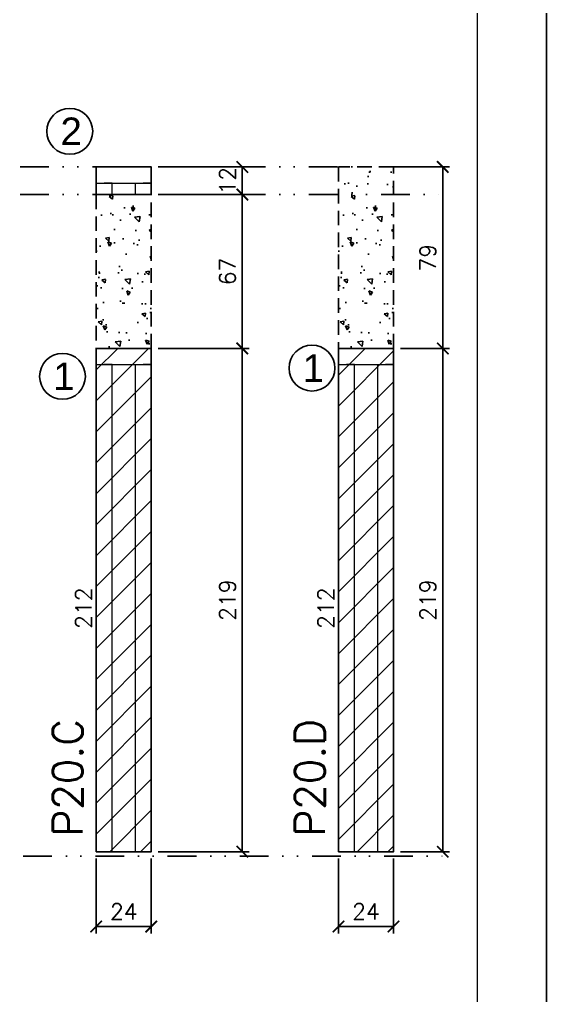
# Model space of a CAD drawing. Extents: x -23436 to 4767, y -3862 to 10024.
# Drawn here: x -16251 to -16021.4, y 2056.6 to 2481.3 of the extents above; entities that cross this region are included whole.
import ezdxf
from ezdxf.enums import TextEntityAlignment as Align

# ---------------------------------------------------------------- set-up
doc = ezdxf.new("R2010")
doc.units = 0
doc.header["$PDMODE"] = 2
doc.header["$PDSIZE"] = 10
doc.linetypes.add('DIVIDE2', pattern=[0.625, 0.25, -0.125, 0, -0.125, 0, -0.125])
doc.linetypes.add('HIDDEN', pattern=[9.525, 6.35, -3.175])
doc.layers.get('0').update_dxf_attribs({"lineweight": 13})
doc.layers.get('Defpoints').update_dxf_attribs({"lineweight": 13})
for name, color, linetype in [('Concreto', 250, 'HIDDEN'), ('Cota Sarrafo', 180, 'Continuous'), ('MB Logo', 254, 'Continuous'), ('Nível', 160, 'Continuous'), ('Painéis', 30, 'Continuous'), ('Reaproveitamento', 252, 'Continuous'), ('Romaneio', 10, 'Continuous')]:
    doc.layers.add(name, color=color, linetype=linetype)
for name, color, linetype, lineweight in [('cotas', 4, 'Continuous', 13), ('FOLHA MB', 7, 'Continuous', 13), ('Texto Seção', 7, 'Continuous', 15)]:
    doc.layers.add(name, color=color, linetype=linetype, lineweight=lineweight)
doc.layers.add('Laje_Perimetro', color=7, linetype='Continuous', plot=False)
doc.styles.add('ARIAL', font='arial.ttf', dxfattribs={"oblique": 15, "height": 25})
doc.styles.add('REGUA-120', font='ROMANS.shx', dxfattribs={"height": 15})
doc.styles.add('ROMANS', font='romans.shx')
doc.dimstyles.new('PAINEL', dxfattribs={"dimtxt": 7, "dimasz": 5, "dimexe": 3, "dimexo": 3, "dimgap": 3, "dimtad": 1, "dimdec": 1, "dimzin": 12, "dimdsep": 46, "dimtxsty": 'ROMANS', "dimblk": 'ARCHTICK', "dimcen": 0, "dimclrd": 4, "dimclre": 4, "dimclrt": 1, "dimadec": 1, "dimazin": 3, "dimtfac": 1, "dimtdec": 1, "dimtmove": 0, "dimatfit": 3, "dimldrblk": 'OBLIQUE', "dimfxl": 0, "dimtolj": 1, "dimtzin": 12, "dimarcsym": 0})
doc.dimstyles.new('projeto2', dxfattribs={"dimtxt": 7, "dimasz": 5, "dimexe": 1.25, "dimexo": 2.5, "dimgap": 2, "dimtad": 1, "dimdec": 1, "dimdsep": 46, "dimtxsty": 'ROMANS', "dimblk": 'OBLIQUE', "dimcen": 10, "dimdle": 1, "dimse1": 1, "dimse2": 1, "dimsd1": 1, "dimsd2": 1, "dimclrd": 256, "dimclre": 256, "dimclrt": 1, "dimadec": 0, "dimazin": 0, "dimtfac": 1, "dimtdec": 1, "dimtmove": 0, "dimatfit": 3, "dimldrblk": 'OBLIQUE', "dimfxl": 0, "dimlwd": -1, "dimlwe": -1, "dimarcsym": 0})
pattern_1 = [(45, (-11602.353, -20.193), (-6.735192, 6.735192), [])]

# ---------------------------------------------------------------- blocks, each defined once
blk = doc.blocks.new('A$C169d8357')
at = {"layer": 'FOLHA MB', "color": 1}
for points in [[(0, 1199.94), (0, 149.94), (1485.02, 149.94), (1485.02, 1199.94)], [(70, 1169.94), (70, 179.94), (1455.02, 179.94), (1455.02, 1169.94)]]:
    blk.add_lwpolyline(points, close=True, dxfattribs=at)
blk = doc.blocks.new('_ArchTick')
at = {"color": 0, "linetype": 'ByBlock', "const_width": 0.15}
blk.add_lwpolyline([(-0.5, -0.5), (0.5, 0.5)], dxfattribs=at)
blk = doc.blocks.new('*D4224')
at = {"layer": 'cotas', "color": 4, "lineweight": -2, "transparency": 16777216}
for p, q in [((-16217.55, 2116.15), (-16217.55, 2083.6)), ((-16193.55, 2116.15), (-16193.55, 2083.6)), ((-16217.55, 2086.6), (-16193.55, 2086.6))]:
    blk.add_line(p, q, dxfattribs=at)
at = {"layer": 'Defpoints', "color": 0, "transparency": 16777216}
for p in [(-16217.55, 2119.15), (-16193.55, 2119.15), (-16193.55, 2086.6)]:
    blk.add_point(p, dxfattribs=at)
at = {"layer": 'cotas', "color": 4, "lineweight": -2, "transparency": 16777216, "xscale": 5, "yscale": 5, "zscale": 5, "rotation": 180}
blk.add_blockref('_ArchTick', (-16217.55, 2086.6), dxfattribs=at)
at = {"layer": 'cotas', "color": 4, "lineweight": -2, "transparency": 16777216, "xscale": 5, "yscale": 5, "zscale": 5}
blk.add_blockref('_ArchTick', (-16193.55, 2086.6), dxfattribs=at)
at = {"layer": 'cotas', "color": 1, "transparency": 16777216, "insert": (-16205.55, 2093.1), "char_height": 7, "attachment_point": 5, "style": 'ROMANS'}
blk.add_mtext('\\A1;24', dxfattribs=at)
blk = doc.blocks.new('_OBLIQUE')
at = {"color": 0, "linetype": 'ByBlock', "lineweight": -2}
for p, q in [((0, 0), (-1, 0)), ((-0.5, -0.5), (0.5, 0.5))]:
    blk.add_line(p, q, dxfattribs=at)
blk = doc.blocks.new('*D4225')
at = {"layer": 'Defpoints', "color": 0, "transparency": 16777216}
for p in [(-16217.55, 2331.15), (-16217.55, 2119.15), (-16217.55, 2119.15)]:
    blk.add_point(p, dxfattribs=at)
at = {"layer": 'Cota Sarrafo', "color": 1, "transparency": 16777216, "insert": (-16223.05, 2225.15), "char_height": 7, "attachment_point": 5, "rotation": 90, "style": 'ROMANS'}
blk.add_mtext('212', dxfattribs=at)
blk = doc.blocks.new('*D4226')
at = {"layer": 'cotas', "color": 4, "lineweight": -2, "transparency": 16777216}
for p, q in [((-16190.55, 2338.15), (-16150.89, 2338.15)), ((-16153.89, 2119.15), (-16153.89, 2338.15)), ((-16190.55, 2119.15), (-16150.89, 2119.15))]:
    blk.add_line(p, q, dxfattribs=at)
at = {"layer": 'Defpoints', "color": 0, "transparency": 16777216}
for p in [(-16193.55, 2338.15), (-16153.89, 2338.15), (-16193.55, 2119.15)]:
    blk.add_point(p, dxfattribs=at)
at = {"layer": 'cotas', "color": 4, "lineweight": -2, "transparency": 16777216, "xscale": 5, "yscale": 5, "zscale": 5}
for p, rotation in [((-16153.89, 2338.15), 90), ((-16153.89, 2119.15), 270)]:
    blk.add_blockref('_ArchTick', p, dxfattribs=dict(at, rotation=rotation))
at = {"layer": 'cotas', "color": 1, "transparency": 16777216, "insert": (-16160.39, 2228.65), "char_height": 7, "attachment_point": 5, "rotation": 90, "style": 'ROMANS'}
blk.add_mtext('\\A1;219', dxfattribs=at)
blk = doc.blocks.new('*D4227')
at = {"layer": 'cotas', "color": 4, "lineweight": -2, "transparency": 16777216}
for p, q in [((-16190.55, 2405.15), (-16150.89, 2405.15)), ((-16153.89, 2338.15), (-16153.89, 2405.15)), ((-16190.55, 2338.15), (-16150.89, 2338.15))]:
    blk.add_line(p, q, dxfattribs=at)
at = {"layer": 'Defpoints', "color": 0, "transparency": 16777216}
for p in [(-16193.55, 2405.15), (-16153.89, 2405.15), (-16193.55, 2338.15)]:
    blk.add_point(p, dxfattribs=at)
at = {"layer": 'cotas', "color": 4, "lineweight": -2, "transparency": 16777216, "xscale": 5, "yscale": 5, "zscale": 5}
for p, rotation in [((-16153.89, 2405.15), 90), ((-16153.89, 2338.15), 270)]:
    blk.add_blockref('_ArchTick', p, dxfattribs=dict(at, rotation=rotation))
at = {"layer": 'cotas', "color": 1, "transparency": 16777216, "insert": (-16160.39, 2371.65), "char_height": 7, "attachment_point": 5, "rotation": 90, "style": 'ROMANS'}
blk.add_mtext('\\A1;67', dxfattribs=at)
blk = doc.blocks.new('*D4228')
at = {"layer": 'cotas', "color": 4, "lineweight": -2, "transparency": 16777216}
for p, q in [((-16190.55, 2417.15), (-16150.89, 2417.15)), ((-16153.89, 2405.15), (-16153.89, 2417.15)), ((-16190.55, 2405.15), (-16150.89, 2405.15))]:
    blk.add_line(p, q, dxfattribs=at)
at = {"layer": 'Defpoints', "color": 0, "transparency": 16777216}
for p in [(-16193.55, 2417.15), (-16153.89, 2417.15), (-16193.55, 2405.15)]:
    blk.add_point(p, dxfattribs=at)
at = {"layer": 'cotas', "color": 4, "lineweight": -2, "transparency": 16777216, "xscale": 5, "yscale": 5, "zscale": 5}
for p, rotation in [((-16153.89, 2417.15), 90), ((-16153.89, 2405.15), 270)]:
    blk.add_blockref('_ArchTick', p, dxfattribs=dict(at, rotation=rotation))
at = {"layer": 'cotas', "color": 1, "transparency": 16777216, "insert": (-16160.39, 2411.15), "char_height": 7, "attachment_point": 5, "rotation": 90, "style": 'ROMANS'}
blk.add_mtext('\\A1;12', dxfattribs=at)
blk = doc.blocks.new('*D4229')
at = {"layer": 'cotas', "color": 4, "lineweight": -2, "transparency": 16777216}
for p, q in [((-16112.01, 2116.15), (-16112.01, 2083.6)), ((-16088.01, 2116.15), (-16088.01, 2083.6)), ((-16112.01, 2086.6), (-16088.01, 2086.6))]:
    blk.add_line(p, q, dxfattribs=at)
at = {"layer": 'Defpoints', "color": 0, "transparency": 16777216}
for p in [(-16112.01, 2119.15), (-16088.01, 2119.15), (-16088.01, 2086.6)]:
    blk.add_point(p, dxfattribs=at)
at = {"layer": 'cotas', "color": 4, "lineweight": -2, "transparency": 16777216, "xscale": 5, "yscale": 5, "zscale": 5, "rotation": 180}
blk.add_blockref('_ArchTick', (-16112.01, 2086.6), dxfattribs=at)
at = {"layer": 'cotas', "color": 4, "lineweight": -2, "transparency": 16777216, "xscale": 5, "yscale": 5, "zscale": 5}
blk.add_blockref('_ArchTick', (-16088.01, 2086.6), dxfattribs=at)
at = {"layer": 'cotas', "color": 1, "transparency": 16777216, "insert": (-16100.01, 2093.1), "char_height": 7, "attachment_point": 5, "style": 'ROMANS'}
blk.add_mtext('\\A1;24', dxfattribs=at)
blk = doc.blocks.new('*D4230')
at = {"layer": 'Defpoints', "color": 0, "transparency": 16777216}
for p in [(-16112.01, 2331.15), (-16112.01, 2119.15), (-16112.01, 2119.15)]:
    blk.add_point(p, dxfattribs=at)
at = {"layer": 'Cota Sarrafo', "color": 1, "transparency": 16777216, "insert": (-16117.51, 2225.15), "char_height": 7, "attachment_point": 5, "rotation": 90, "style": 'ROMANS'}
blk.add_mtext('212', dxfattribs=at)
blk = doc.blocks.new('*D4231')
at = {"layer": 'cotas', "color": 4, "lineweight": -2, "transparency": 16777216}
for p, q in [((-16085.01, 2338.15), (-16063.56, 2338.15)), ((-16066.56, 2119.15), (-16066.56, 2338.15)), ((-16085.01, 2119.15), (-16063.56, 2119.15))]:
    blk.add_line(p, q, dxfattribs=at)
at = {"layer": 'Defpoints', "color": 0, "transparency": 16777216}
for p in [(-16088.01, 2338.15), (-16066.56, 2338.15), (-16088.01, 2119.15)]:
    blk.add_point(p, dxfattribs=at)
at = {"layer": 'cotas', "color": 4, "lineweight": -2, "transparency": 16777216, "xscale": 5, "yscale": 5, "zscale": 5}
for p, rotation in [((-16066.56, 2338.15), 90), ((-16066.56, 2119.15), 270)]:
    blk.add_blockref('_ArchTick', p, dxfattribs=dict(at, rotation=rotation))
at = {"layer": 'cotas', "color": 1, "transparency": 16777216, "insert": (-16073.06, 2228.65), "char_height": 7, "attachment_point": 5, "rotation": 90, "style": 'ROMANS'}
blk.add_mtext('\\A1;219', dxfattribs=at)
blk = doc.blocks.new('*D4232')
at = {"layer": 'cotas', "color": 4, "lineweight": -2, "transparency": 16777216}
for p, q in [((-16085.01, 2417.15), (-16063.57, 2417.15)), ((-16066.57, 2338.15), (-16066.57, 2417.15)), ((-16085.01, 2338.15), (-16063.57, 2338.15))]:
    blk.add_line(p, q, dxfattribs=at)
at = {"layer": 'Defpoints', "color": 0, "transparency": 16777216}
for p in [(-16088.01, 2417.15), (-16066.57, 2417.15), (-16088.01, 2338.15)]:
    blk.add_point(p, dxfattribs=at)
at = {"layer": 'cotas', "color": 4, "lineweight": -2, "transparency": 16777216, "xscale": 5, "yscale": 5, "zscale": 5}
for p, rotation in [((-16066.57, 2417.15), 90), ((-16066.57, 2338.15), 270)]:
    blk.add_blockref('_ArchTick', p, dxfattribs=dict(at, rotation=rotation))
at = {"layer": 'cotas', "color": 1, "transparency": 16777216, "insert": (-16073.07, 2377.65), "char_height": 7, "attachment_point": 5, "rotation": 90, "style": 'ROMANS'}
blk.add_mtext('\\A1;79', dxfattribs=at)

msp = doc.modelspace()

# ---------------------------------------------------------------- hatches: boundary and pattern name
at = {"layer": 'Concreto'}
h = msp.add_hatch(dxfattribs=at)
h.set_pattern_fill('AR-CONC', color=256, scale=0.1, angle=90)
h.set_pattern_definition([(140, (3227.795, -71.193), (1.593909, 18.218467), [1.905, -20.955]), (85, (3227.795, -71.193), (-19.105685, -3.524342), [1.524, -16.764058]), (190.45144, (3227.928, -69.675), (-17.511775, 14.694125), [1.619001, -17.809024]), (136.1842, (3222.715, -71.193), (4.204233, 27.107904), [2.8575, -31.4325]), (186.63556, (3223.065, -68.934), (-24.742612, 23.740413), [2.428502, -26.71356]), (81.18415, (3222.715, -71.193), (-24.742612, 23.740413), [2.285997, -25.145973]), (111, (3223.985, -68.653), (10.22652, 15.161439), [1.905, -20.955]), (56, (3223.985, -68.653), (-18.418797, 6.180203), [1.524, -16.764]), (161.45145, (3224.837, -67.39), (-8.192277, 21.341642), [1.619001, -17.808994]), (127.5, (3227.795, -71.1933), (-8.4555039, 0.3088603), [0, -16.5608, 0, -17.018, 0, -16.8275]), (97.5, (3227.795, -71.193), (-10.0180575, 6.6819663), [0, -9.7028, 0, -16.1798, 0, -6.4135]), (57.5, (3227.795, -76.8575), (0.5728744, 13.5590595), [0, -6.35, 0, -19.812, 0, -26.289]), (47.5, (3227.795, -79.398), (-2.542649, 14.812918), [0, -8.255, 0, -13.1572, 0, -18.669])])
h.paths.add_polyline_path([(-16112.01, 2338.154), (-16088.01, 2338.154), (-16088.01, 2417.154), (-16112.01, 2417.154)])
h = msp.add_hatch(dxfattribs=at)
h.set_pattern_fill('AR-CONC', color=256, scale=0.1, angle=90)
h.set_pattern_definition([(140, (3122.254, -71.193), (1.593909, 18.218467), [1.905, -20.955]), (85, (3122.254, -71.193), (-19.105685, -3.524342), [1.524, -16.764058]), (190.45144, (3122.387, -69.675), (-17.511775, 14.694125), [1.619001, -17.809024]), (136.1842, (3117.174, -71.193), (4.204233, 27.107904), [2.8575, -31.4325]), (186.63556, (3117.524, -68.934), (-24.742612, 23.740413), [2.428502, -26.71356]), (81.18415, (3117.174, -71.193), (-24.742612, 23.740413), [2.285997, -25.145973]), (111, (3118.444, -68.653), (10.22652, 15.161439), [1.905, -20.955]), (56, (3118.444, -68.653), (-18.418797, 6.180203), [1.524, -16.764]), (161.45145, (3119.296, -67.39), (-8.192277, 21.341642), [1.619001, -17.808994]), (127.5, (3122.254, -71.1933), (-8.4555039, 0.3088603), [0, -16.5608, 0, -17.018, 0, -16.8275]), (97.5, (3122.254, -71.193), (-10.0180575, 6.6819663), [0, -9.7028, 0, -16.1798, 0, -6.4135]), (57.5, (3122.254, -76.8575), (0.5728744, 13.5590595), [0, -6.35, 0, -19.812, 0, -26.289]), (47.5, (3122.254, -79.398), (-2.542649, 14.812918), [0, -8.255, 0, -13.1572, 0, -18.669])])
h.paths.add_polyline_path([(-16217.551, 2338.154), (-16193.551, 2338.154), (-16193.551, 2405.154), (-16217.551, 2405.154)])
at = {"layer": 'Reaproveitamento'}
h = msp.add_hatch(dxfattribs=at)
h.set_pattern_fill('ANSI31', color=256, scale=3, style=0)
h.set_pattern_definition(pattern_1)
h.paths.add_polyline_path([(-16217.551, 2119.154), (-16193.551, 2119.154), (-16193.551, 2338.154), (-16217.551, 2338.154)])
h = msp.add_hatch(dxfattribs=at)
h.set_pattern_fill('ANSI31', color=256, scale=3, style=0)
h.set_pattern_definition(pattern_1)
h.paths.add_polyline_path([(-16112.01, 2119.154), (-16088.01, 2119.154), (-16088.01, 2338.154), (-16112.01, 2338.154)])

# ---------------------------------------------------------------- linework, layer by layer
at = {"layer": 'Concreto'}
for points in [[(-16112.01, 2338.154), (-16088.01, 2338.154), (-16088.01, 2417.154), (-16112.01, 2417.154)], [(-16217.551, 2338.154), (-16193.551, 2338.154), (-16193.551, 2405.154), (-16217.551, 2405.154)]]:
    msp.add_lwpolyline(points, close=True, dxfattribs=at)
at = {"layer": 'cotas', "color": 50}
for p, q in [((-16217.551, 2417.154), (-16217.551, 2413.654)), ((-16217.551, 2417.154), (-16193.551, 2417.154)), ((-16193.551, 2417.154), (-16193.551, 2413.654)), ((-16217.551, 2410.154), (-16217.551, 2413.654)), ((-16193.551, 2410.154), (-16193.551, 2413.654)), ((-16217.551, 2410.154), (-16193.551, 2410.154)), ((-16217.551, 2405.154), (-16217.551, 2410.154)), ((-16217.551, 2410.154), (-16214.051, 2410.154)), ((-16210.551, 2410.154), (-16214.051, 2410.154)), ((-16210.551, 2405.154), (-16210.551, 2410.154)), ((-16200.551, 2410.154), (-16197.051, 2410.154)), ((-16200.551, 2410.154), (-16200.551, 2405.154)), ((-16193.551, 2410.154), (-16197.051, 2410.154)), ((-16193.551, 2410.154), (-16193.551, 2405.154)), ((-16217.551, 2405.154), (-16214.051, 2405.154)), ((-16210.551, 2405.154), (-16214.051, 2405.154)), ((-16200.551, 2405.154), (-16197.051, 2405.154)), ((-16193.551, 2405.154), (-16197.051, 2405.154)), ((-16217.551, 2338.154), (-16217.551, 2334.654)), ((-16217.551, 2338.154), (-16193.551, 2338.154)), ((-16193.551, 2338.154), (-16193.551, 2334.654)), ((-16112.01, 2338.154), (-16112.01, 2334.654)), ((-16112.01, 2338.154), (-16088.01, 2338.154)), ((-16088.01, 2338.154), (-16088.01, 2334.654)), ((-16217.551, 2331.154), (-16217.551, 2334.654)), ((-16193.551, 2331.154), (-16193.551, 2334.654)), ((-16112.01, 2331.154), (-16112.01, 2334.654)), ((-16088.01, 2331.154), (-16088.01, 2334.654)), ((-16217.551, 2331.154), (-16193.551, 2331.154)), ((-16217.551, 2119.154), (-16217.551, 2331.154)), ((-16217.551, 2331.154), (-16214.051, 2331.154)), ((-16210.551, 2331.154), (-16214.051, 2331.154)), ((-16210.551, 2119.154), (-16210.551, 2331.154)), ((-16200.551, 2331.154), (-16197.051, 2331.154)), ((-16200.551, 2331.154), (-16200.551, 2119.154)), ((-16193.551, 2331.154), (-16197.051, 2331.154)), ((-16193.551, 2331.154), (-16193.551, 2119.154)), ((-16112.01, 2331.154), (-16088.01, 2331.154)), ((-16112.01, 2119.154), (-16112.01, 2331.154)), ((-16112.01, 2331.154), (-16108.51, 2331.154)), ((-16105.01, 2331.154), (-16108.51, 2331.154)), ((-16105.01, 2119.154), (-16105.01, 2331.154)), ((-16095.01, 2331.154), (-16091.51, 2331.154)), ((-16095.01, 2331.154), (-16095.01, 2119.154)), ((-16088.01, 2331.154), (-16091.51, 2331.154)), ((-16088.01, 2331.154), (-16088.01, 2119.154)), ((-16217.551, 2119.154), (-16214.051, 2119.154)), ((-16210.551, 2119.154), (-16214.051, 2119.154)), ((-16200.551, 2119.154), (-16197.051, 2119.154)), ((-16193.551, 2119.154), (-16197.051, 2119.154)), ((-16112.01, 2119.154), (-16108.51, 2119.154)), ((-16105.01, 2119.154), (-16108.51, 2119.154)), ((-16095.01, 2119.154), (-16091.51, 2119.154)), ((-16088.01, 2119.154), (-16091.51, 2119.154))]:
    msp.add_line(p, q, dxfattribs=at)
at = {"layer": 'Laje_Perimetro'}
msp.add_lwpolyline([(-16021.356, 2832.259), (-17506.377, 2832.259), (-17506.377, 1782.259), (-16021.356, 1782.259)], close=True, dxfattribs=at)
at = {"layer": 'Nível', "color": 3, "linetype": 'DIVIDE2', "ltscale": 50}
msp.add_line((-17131.291, 2417.154), (-16067.549, 2417.154), dxfattribs=at)
at = {"layer": 'Nível', "linetype": 'DIVIDE2', "ltscale": 50}
for p, q in [((-17131.291, 2405.154), (-16067.549, 2405.154)), ((-17129.922, 2117.154), (-16066.18, 2117.154))]:
    msp.add_line(p, q, dxfattribs=at)
at = {"layer": 'Painéis', "color": 32, "true_color": 0xcd6928}
for points in [[(-16217.551, 2405.154), (-16193.551, 2405.154), (-16193.551, 2417.154), (-16217.551, 2417.154)], [(-16217.551, 2119.154), (-16193.551, 2119.154), (-16193.551, 2338.154), (-16217.551, 2338.154)], [(-16112.01, 2119.154), (-16088.01, 2119.154), (-16088.01, 2338.154), (-16112.01, 2338.154)]]:
    msp.add_lwpolyline(points, close=True, dxfattribs=at)
at = {"layer": 'Romaneio'}
for centre in [(-16229.057, 2432.656), (-16232.242, 2326.025), (-16123.55, 2329.606)]:
    msp.add_circle(centre, 10, dxfattribs=at)

# ---------------------------------------------------------------- block references
at = {"layer": 'MB Logo'}
msp.add_blockref('A$C169d8357', (-17506.377, 1632.321), dxfattribs=at)

# ---------------------------------------------------------------- texts
at = {"layer": 'Romaneio', "color": 0, "style": 'ARIAL'}
for s, p in [('2', (-16228.459, 2432.656)), ('1', (-16231.644, 2326.025)), ('1', (-16122.952, 2329.606))]:
    msp.add_text(s, height=12, dxfattribs=at).set_placement(p, align=Align.MIDDLE_CENTER)
at = {"layer": 'Texto Seção', "char_height": 13, "width": 285.32988, "attachment_point": 1, "rotation": 90, "style": 'REGUA-120'}
for s, insert in [('P20.C', (-16236.492, 2125.691)), ('P20.D', (-16130.951, 2125.691))]:
    msp.add_mtext(s, dxfattribs=dict(at, insert=insert))

# ---------------------------------------------------------------- dimensions: what is measured, and where the dimension line sits
at = {"layer": 'Cota Sarrafo'}
for base, p1, p2, picture, middle in [((-16217.551, 2119.154), (-16217.551, 2331.154), (-16217.551, 2119.154), '*D4225', (-16223.051, 2225.154)), ((-16112.01, 2119.154), (-16112.01, 2331.154), (-16112.01, 2119.154), '*D4230', (-16117.51, 2225.154))]:
    dim = msp.add_linear_dim(base=base, p1=p1, p2=p2, angle=90, dimstyle='projeto2', dxfattribs=at)
    dim.commit()
    dim.dimension.update_dxf_attribs({"geometry": picture, "text_midpoint": middle})
at = {"layer": 'cotas'}
dim = msp.add_linear_dim(base=(-16153.885, 2417.154), p1=(-16193.551, 2405.154), p2=(-16193.551, 2417.154), angle=90, dimstyle='PAINEL', override={"dimarcsym": 2}, dxfattribs=at)
dim.commit()
dim.dimension.update_dxf_attribs({"geometry": '*D4228', "text_midpoint": (-16153.885, 2411.154), "dimtype": 160})
for base, p1, p2, picture, middle in [((-16066.566, 2417.154), (-16088.01, 2338.154), (-16088.01, 2417.154), '*D4232', (-16073.066, 2377.654)), ((-16153.885, 2405.154), (-16193.551, 2338.154), (-16193.551, 2405.154), '*D4227', (-16160.385, 2371.654)), ((-16153.885, 2338.154), (-16193.551, 2119.154), (-16193.551, 2338.154), '*D4226', (-16160.385, 2228.654)), ((-16066.563, 2338.154), (-16088.01, 2119.154), (-16088.01, 2338.154), '*D4231', (-16073.063, 2228.654))]:
    dim = msp.add_linear_dim(base=base, p1=p1, p2=p2, angle=90, dimstyle='PAINEL', override={"dimarcsym": 2}, dxfattribs=at)
    dim.commit()
    dim.dimension.update_dxf_attribs({"geometry": picture, "text_midpoint": middle})
for base, p1, p2, picture, middle in [((-16193.551, 2086.602), (-16217.551, 2119.154), (-16193.551, 2119.154), '*D4224', (-16205.551, 2093.102)), ((-16088.01, 2086.602), (-16112.01, 2119.154), (-16088.01, 2119.154), '*D4229', (-16100.01, 2093.102))]:
    dim = msp.add_linear_dim(base=base, p1=p1, p2=p2, dimstyle='PAINEL', override={"dimarcsym": 2}, dxfattribs=at)
    dim.commit()
    dim.dimension.update_dxf_attribs({"geometry": picture, "text_midpoint": middle})

doc.saveas('drawing.dxf')
